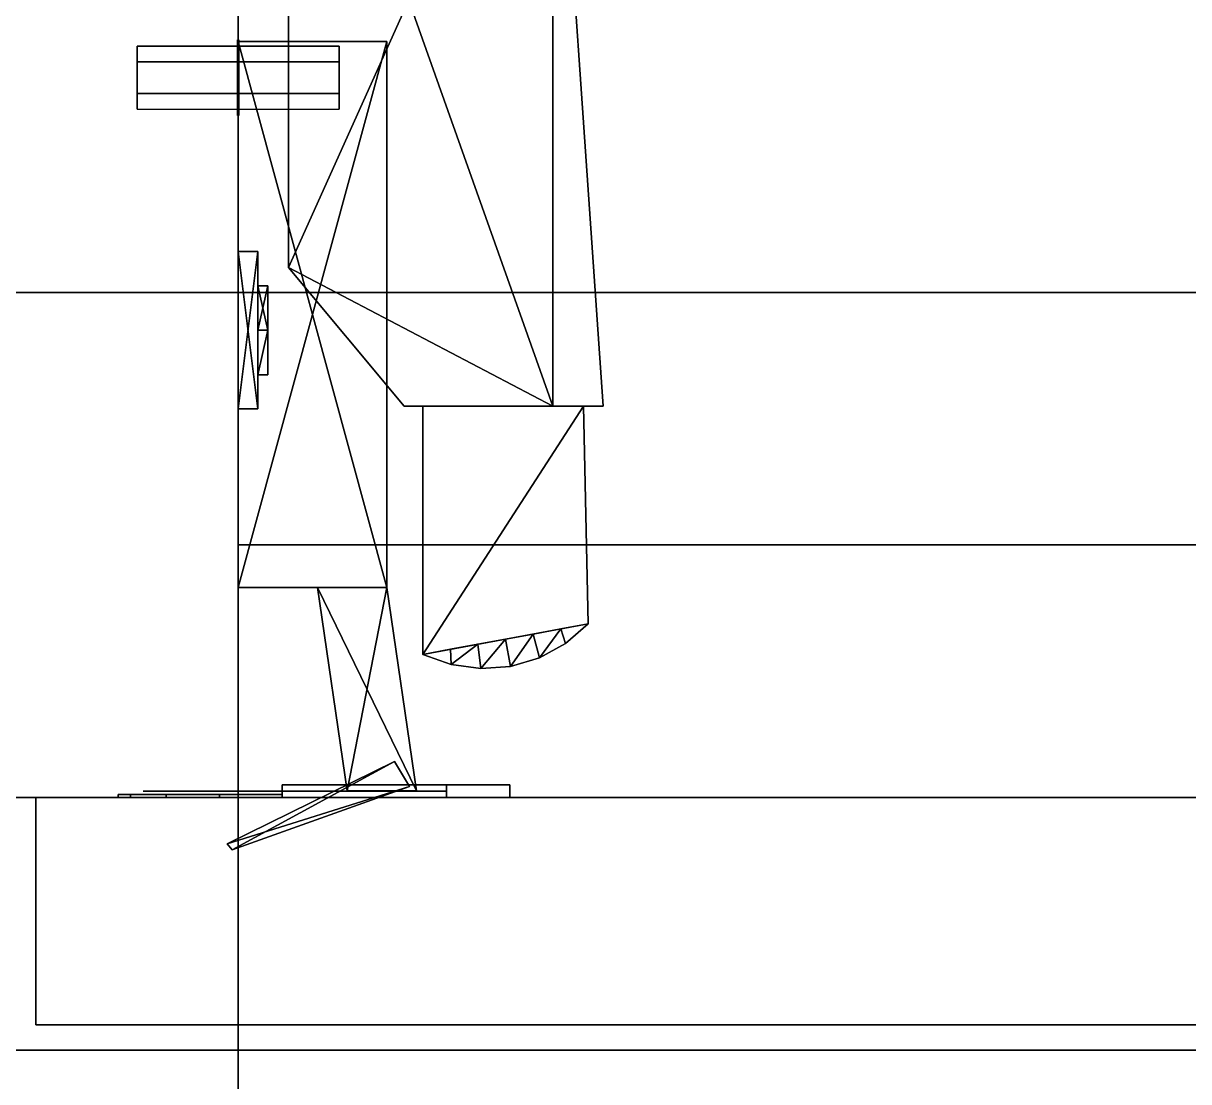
# Model space of a CAD drawing. Extents: x 0 to 3903, y -1756 to 0.
# Drawn here: x 1666 to 1758.2, y -540.5 to -456.7 of the extents above; entities that cross this region are included whole.
import ezdxf

# ---------------------------------------------------------------- set-up
doc = ezdxf.new("R2010")
doc.units = 0
for name, color, linetype in [('LAYER0', 7, 'CONTINUOUS'), ('LAYER1', 7, 'CONTINUOUS'), ('LAYER107', 7, 'CONTINUOUS'), ('LAYER111', 7, 'CONTINUOUS'), ('LAYER148', 35, 'CONTINUOUS'), ('LAYER151', 8, 'CONTINUOUS'), ('LAYER153', 8, 'CONTINUOUS'), ('LAYER186', 7, 'CONTINUOUS'), ('LAYER204', 7, 'CONTINUOUS'), ('LAYER205', 7, 'CONTINUOUS'), ('LAYER208', 7, 'CONTINUOUS'), ('LAYER209', 254, 'CONTINUOUS'), ('LAYER213', 7, 'CONTINUOUS'), ('LAYER214', 254, 'CONTINUOUS'), ('LAYER225', 253, 'CONTINUOUS'), ('LAYER226', 253, 'CONTINUOUS'), ('LAYER227', 28, 'CONTINUOUS'), ('LAYER228', 253, 'CONTINUOUS'), ('LAYER229', 253, 'CONTINUOUS'), ('LAYER230', 28, 'CONTINUOUS'), ('LAYER231', 8, 'CONTINUOUS'), ('LAYER89', 7, 'CONTINUOUS')]:
    doc.layers.add(name, color=color, linetype=linetype)

msp = doc.modelspace()

# ---------------------------------------------------------------- linework, layer by layer
at = {"layer": 'LAYER0', "invisible_edges": 1}
for points in [[(3902.994, -18.002), (0.0042, -1756.002), (0.0042, -18.002), (3902.994, -18.002)], [(0.0042, -1756.002), (3902.994, -18.002), (3902.994, -1756.002), (0.0042, -1756.002)], [(3902.994, -1756.002, 5), (0.0042, -18.002, 5), (0.0042, -1756.002, 5), (3902.994, -1756.002, 5)], [(0.0042, -18.002, 5), (3902.994, -1756.002, 5), (3902.994, -18.002, 5), (0.0042, -18.002, 5)]]:
    msp.add_3dface(points, dxfattribs=at)
at = {"layer": 'LAYER107', "invisible_edges": 1}
for points in [[(2387, -168, 205.5), (1683, -718, 205.5), (1683, -168, 205.5), (2387, -168, 205.5)], [(1683, -718, 205.5), (2387, -168, 205.5), (2387, -718, 205.5), (1683, -718, 205.5)], [(1683, -168, 223.5), (1683, -718, 205.5), (1683, -718, 223.5), (1683, -168, 223.5)], [(1683, -718, 205.5), (1683, -168, 223.5), (1683, -168, 205.5), (1683, -718, 205.5)], [(2387, -718, 223.5), (1683, -168, 223.5), (1683, -718, 223.5), (2387, -718, 223.5)], [(1683, -168, 223.5), (2387, -718, 223.5), (2387, -168, 223.5), (1683, -168, 223.5)]]:
    msp.add_3dface(points, dxfattribs=at)
at = {"layer": 'LAYER111', "invisible_edges": 1}
for points in [[(2387, -192.5999, 545), (1683, -697.9998, 545), (1683, -192.5999, 545), (2387, -192.5999, 545)], [(1683, -697.9998, 545), (2387, -192.5999, 545), (2387, -697.9998, 545), (1683, -697.9998, 545)], [(1683, -192.5999, 563), (1683, -697.9998, 545), (1683, -697.9998, 563), (1683, -192.5999, 563)], [(1683, -697.9998, 545), (1683, -192.5999, 563), (1683, -192.5999, 545), (1683, -697.9998, 545)], [(2387, -697.9998, 563), (1683, -192.5999, 563), (1683, -697.9998, 563), (2387, -697.9998, 563)], [(1683, -192.5999, 563), (2387, -697.9998, 563), (2387, -192.5999, 563), (1683, -192.5999, 563)]]:
    msp.add_3dface(points, dxfattribs=at)
at = {"layer": 'LAYER148'}
for points, invisible_edges in [([(870.0003, -232.001, 885), (2405, -168.001, 885), (2405, -738.001, 885), (870.0003, -232.001, 885)], 5), ([(2405, -168.001, 930), (870.0003, -232.001, 930), (2405, -738.001, 930), (2405, -168.001, 930)], 3), ([(870.0003, -232.001, 885), (2405, -738.001, 885), (870.0003, -692.001, 885), (870.0003, -232.001, 885)], 3), ([(2405, -738.001, 930), (870.0003, -232.001, 930), (870.0003, -692.001, 930), (2405, -738.001, 930)], 5)]:
    msp.add_3dface(points, dxfattribs=dict(at, invisible_edges=invisible_edges))
at = {"layer": 'LAYER151', "invisible_edges": 1}
for points in [[(3535, -168, 1605), (907.0002, -538, 1605), (907.0002, -168, 1605), (3535, -168, 1605)], [(907.0002, -538, 1605), (3535, -168, 1605), (3535, -538, 1605), (907.0002, -538, 1605)], [(3535, -538, 1623), (907.0002, -168, 1623), (907.0002, -538, 1623), (3535, -538, 1623)], [(907.0002, -168, 1623), (3535, -538, 1623), (3535, -168, 1623), (907.0002, -168, 1623)], [(3535, -538, 1623), (907.0002, -538, 1605), (3535, -538, 1605), (3535, -538, 1623)], [(907.0002, -538, 1605), (3535, -538, 1623), (907.0002, -538, 1623), (907.0002, -538, 1605)]]:
    msp.add_3dface(points, dxfattribs=at)
at = {"layer": 'LAYER153', "invisible_edges": 1}
for points in [[(3517, -478, 2487), (925.0002, -538, 2487), (925.0002, -478, 2487), (3517, -478, 2487)], [(925.0002, -538, 2487), (3517, -478, 2487), (3517, -538, 2487), (925.0002, -538, 2487)], [(925.0002, -478, 2505), (3517, -478, 2487), (925.0002, -478, 2487), (925.0002, -478, 2505)], [(3517, -478, 2487), (925.0002, -478, 2505), (3517, -478, 2505), (3517, -478, 2487)], [(3517, -538, 2505), (925.0002, -478, 2505), (925.0002, -538, 2505), (3517, -538, 2505)], [(925.0002, -478, 2505), (3517, -538, 2505), (3517, -478, 2505), (925.0002, -478, 2505)], [(3517, -538, 2505), (925.0002, -538, 2487), (3517, -538, 2487), (3517, -538, 2505)], [(925.0002, -538, 2487), (3517, -538, 2505), (925.0002, -538, 2505), (925.0002, -538, 2487)]]:
    msp.add_3dface(points, dxfattribs=at)
at = {"layer": 'LAYER186', "invisible_edges": 1}
for points in [[(1665, -168, 1623), (1683, -518, 1623), (1665, -518, 1623), (1665, -168, 1623)], [(1683, -518, 1623), (1665, -168, 1623), (1683, -168, 1623), (1683, -518, 1623)], [(1683, -168, 2487), (1665, -518, 2487), (1683, -518, 2487), (1683, -168, 2487)], [(1665, -518, 2487), (1683, -168, 2487), (1665, -168, 2487), (1665, -518, 2487)], [(1683, -168, 2487), (1683, -518, 1623), (1683, -168, 1623), (1683, -168, 2487)], [(1683, -518, 1623), (1683, -168, 2487), (1683, -518, 2487), (1683, -518, 1623)], [(1665, -518, 2487), (1683, -518, 1623), (1683, -518, 2487), (1665, -518, 2487)], [(1683, -518, 1623), (1665, -518, 2487), (1665, -518, 1623), (1683, -518, 1623)]]:
    msp.add_3dface(points, dxfattribs=at)
at = {"layer": 'LAYER204', "invisible_edges": 1}
for points in [[(2387, -168, 1624), (1683, -518, 1624), (1683, -168, 1624), (2387, -168, 1624)], [(1683, -518, 1624), (2387, -168, 1624), (2387, -518, 1624), (1683, -518, 1624)], [(1683, -168, 1642), (1683, -518, 1624), (1683, -518, 1642), (1683, -168, 1642)], [(1683, -518, 1624), (1683, -168, 1642), (1683, -168, 1624), (1683, -518, 1624)], [(2387, -518, 1642), (1683, -168, 1642), (1683, -518, 1642), (2387, -518, 1642)], [(1683, -168, 1642), (2387, -518, 1642), (2387, -168, 1642), (1683, -168, 1642)], [(2387, -518, 1642), (1683, -518, 1624), (2387, -518, 1624), (2387, -518, 1642)], [(1683, -518, 1624), (2387, -518, 1642), (1683, -518, 1642), (1683, -518, 1624)]]:
    msp.add_3dface(points, dxfattribs=at)
at = {"layer": 'LAYER205', "invisible_edges": 1}
for points in [[(1683, -168, 2486), (2387, -518, 2486), (2387, -168, 2486), (1683, -168, 2486)], [(2387, -518, 2486), (1683, -168, 2486), (1683, -518, 2486), (2387, -518, 2486)], [(1683, -168, 2486), (1683, -518, 2468), (1683, -518, 2486), (1683, -168, 2486)], [(1683, -518, 2468), (1683, -168, 2486), (1683, -168, 2468), (1683, -518, 2468)], [(1683, -518, 2468), (2387, -168, 2468), (2387, -518, 2468), (1683, -518, 2468)], [(2387, -168, 2468), (1683, -518, 2468), (1683, -168, 2468), (2387, -168, 2468)], [(1683, -518, 2468), (2387, -518, 2486), (1683, -518, 2486), (1683, -518, 2468)], [(2387, -518, 2486), (1683, -518, 2468), (2387, -518, 2468), (2387, -518, 2486)]]:
    msp.add_3dface(points, dxfattribs=at)
at = {"layer": 'LAYER208', "invisible_edges": 1}
for points in [[(2387, -192.5999, 1905.333), (1683, -497.9998, 1905.333), (1683, -192.5999, 1905.333), (2387, -192.5999, 1905.333)], [(1683, -497.9998, 1905.333), (2387, -192.5999, 1905.333), (2387, -497.9998, 1905.333), (1683, -497.9998, 1905.333)], [(1683, -192.5999, 1923.333), (1683, -497.9998, 1905.333), (1683, -497.9998, 1923.333), (1683, -192.5999, 1923.333)], [(1683, -497.9998, 1905.333), (1683, -192.5999, 1923.333), (1683, -192.5999, 1905.333), (1683, -497.9998, 1905.333)], [(2387, -497.9998, 1923.333), (1683, -192.5999, 1923.333), (1683, -497.9998, 1923.333), (2387, -497.9998, 1923.333)], [(1683, -192.5999, 1923.333), (2387, -497.9998, 1923.333), (2387, -192.5999, 1923.333), (1683, -192.5999, 1923.333)], [(2387, -497.9998, 1923.333), (1683, -497.9998, 1905.333), (2387, -497.9998, 1905.333), (2387, -497.9998, 1923.333)], [(1683, -497.9998, 1905.333), (2387, -497.9998, 1923.333), (1683, -497.9998, 1923.333), (1683, -497.9998, 1905.333)]]:
    msp.add_3dface(points, dxfattribs=at)
at = {"layer": 'LAYER209'}
for points in [[(1682.95, -458, 1902.833), (1682.95, -464, 1902.833), (1682.95, -462.5, 1905.431), (1682.95, -459.5, 1905.431)], [(1682.95, -458, 1902.833), (1682.95, -464, 1902.833), (1682.95, -462.5, 1900.235), (1682.95, -459.5, 1900.235)], [(1683.05, -458, 1902.833), (1683.05, -464, 1902.833), (1683.05, -462.5, 1905.431), (1683.05, -459.5, 1905.431)], [(1683.05, -458, 1902.833), (1683.05, -464, 1902.833), (1683.05, -462.5, 1900.235), (1683.05, -459.5, 1900.235)], [(1675, -463.5, 1902.833), (1675, -458.5, 1902.833), (1675, -459.75, 1904.998), (1675, -462.25, 1904.998)], [(1675, -463.5, 1902.833), (1675, -462.25, 1900.668), (1675, -459.75, 1900.668), (1675, -458.5, 1902.833)], [(1691, -463.5, 1902.833), (1691, -458.5, 1902.833), (1691, -459.75, 1904.998), (1691, -462.25, 1904.998)], [(1691, -463.5, 1902.833), (1691, -462.25, 1900.668), (1691, -459.75, 1900.668), (1691, -458.5, 1902.833)]]:
    msp.add_3dface(points, dxfattribs=at)
at = {"layer": 'LAYER213', "invisible_edges": 1}
for points in [[(2387, -192.5999, 2186.666), (1683, -497.9998, 2186.666), (1683, -192.5999, 2186.666), (2387, -192.5999, 2186.666)], [(1683, -497.9998, 2186.666), (2387, -192.5999, 2186.666), (2387, -497.9998, 2186.666), (1683, -497.9998, 2186.666)], [(1683, -192.5999, 2204.666), (1683, -497.9998, 2186.666), (1683, -497.9998, 2204.666), (1683, -192.5999, 2204.666)], [(1683, -497.9998, 2186.666), (1683, -192.5999, 2204.666), (1683, -192.5999, 2186.666), (1683, -497.9998, 2186.666)], [(2387, -497.9998, 2204.666), (1683, -192.5999, 2204.666), (1683, -497.9998, 2204.666), (2387, -497.9998, 2204.666)], [(1683, -192.5999, 2204.666), (2387, -497.9998, 2204.666), (2387, -192.5999, 2204.666), (1683, -192.5999, 2204.666)], [(2387, -497.9998, 2204.666), (1683, -497.9998, 2186.666), (2387, -497.9998, 2186.666), (2387, -497.9998, 2204.666)], [(1683, -497.9998, 2186.666), (2387, -497.9998, 2204.666), (1683, -497.9998, 2204.666), (1683, -497.9998, 2186.666)]]:
    msp.add_3dface(points, dxfattribs=at)
at = {"layer": 'LAYER214'}
for points in [[(1682.95, -458, 2184.166), (1682.95, -464, 2184.166), (1682.95, -462.5, 2186.764), (1682.95, -459.5, 2186.764)], [(1682.95, -458, 2184.166), (1682.95, -464, 2184.166), (1682.95, -462.5, 2181.568), (1682.95, -459.5, 2181.568)], [(1683.05, -458, 2184.166), (1683.05, -464, 2184.166), (1683.05, -462.5, 2186.764), (1683.05, -459.5, 2186.764)], [(1683.05, -458, 2184.166), (1683.05, -464, 2184.166), (1683.05, -462.5, 2181.568), (1683.05, -459.5, 2181.568)], [(1675, -463.5, 2184.166), (1675, -458.5, 2184.166), (1675, -459.75, 2186.331), (1675, -462.25, 2186.331)], [(1675, -463.5, 2184.166), (1675, -462.25, 2182.001), (1675, -459.75, 2182.001), (1675, -458.5, 2184.166)], [(1691, -463.5, 2184.166), (1691, -458.5, 2184.166), (1691, -459.75, 2186.331), (1691, -462.25, 2186.331)], [(1691, -463.5, 2184.166), (1691, -462.25, 2182.001), (1691, -459.75, 2182.001), (1691, -458.5, 2184.166)]]:
    msp.add_3dface(points, dxfattribs=at)
at = {"layer": 'LAYER225'}
for points in [[(1707.926, -487.011, 1734.8), (1707.926, -429.5056, 1734.8), (1687, -428.0422, 1734.8), (1707.926, -487.011, 1734.8)], [(1687, -476.0403, 1734.8), (1707.926, -487.011, 1734.8), (1687, -428.0422, 1734.8), (1687, -476.0403, 1734.8)], [(1687, -476.0403, 1734.8), (1687, -428.0422, 1734.8), (1687, -428.0422, 1717.2), (1687, -476.0403, 1734.8)], [(1687, -476.0403, 1717.2), (1687, -476.0403, 1734.8), (1687, -428.0422, 1717.2), (1687, -476.0403, 1717.2)], [(1687, -476.0403, 1717.2), (1687, -428.0422, 1717.2), (1707.926, -429.5056, 1717.2), (1687, -476.0403, 1717.2)], [(1707.926, -487.011, 1717.2), (1687, -476.0403, 1717.2), (1707.926, -429.5056, 1717.2), (1707.926, -487.011, 1717.2)], [(1707.926, -429.5056, 1718.6), (1711.9, -487.011, 1718.6), (1707.926, -487.011, 1718.6), (1707.926, -429.5056, 1718.6)], [(1707.926, -429.5056, 1733.4), (1707.926, -487.011, 1733.4), (1711.9, -487.011, 1733.4), (1707.926, -429.5056, 1733.4)], [(1707.926, -429.5056, 1718.6), (1707.926, -429.5056, 1733.4), (1711.9, -487.011, 1733.4), (1707.926, -429.5056, 1718.6)], [(1711.9, -487.011, 1718.6), (1707.926, -429.5056, 1718.6), (1711.9, -487.011, 1733.4), (1711.9, -487.011, 1718.6)], [(1707.926, -429.5056, 1718.6), (1707.926, -487.011, 1718.6), (1707.926, -487.011, 1717.2), (1707.926, -429.5056, 1718.6)], [(1707.926, -429.5056, 1717.2), (1707.926, -429.5056, 1718.6), (1707.926, -487.011, 1717.2), (1707.926, -429.5056, 1717.2)], [(1707.926, -487.011, 1734.8), (1707.926, -429.5056, 1733.4), (1707.926, -429.5056, 1734.8), (1707.926, -487.011, 1734.8)], [(1707.926, -487.011, 1733.4), (1707.926, -429.5056, 1733.4), (1707.926, -487.011, 1734.8), (1707.926, -487.011, 1733.4)], [(1687, -476.0403, 1734.8), (1696.142, -487.011, 1734.8), (1707.926, -487.011, 1734.8), (1687, -476.0403, 1734.8)], [(1696.142, -487.011, 1717.2), (1687, -476.0403, 1717.2), (1707.926, -487.011, 1717.2), (1696.142, -487.011, 1717.2)], [(1687, -476.0403, 1734.8), (1687, -476.0403, 1717.2), (1696.142, -487.011, 1717.2), (1687, -476.0403, 1734.8)], [(1696.142, -487.011, 1734.8), (1687, -476.0403, 1734.8), (1696.142, -487.011, 1717.2), (1696.142, -487.011, 1734.8)], [(1696.142, -487.011, 1734.8), (1707.926, -487.011, 1717.2), (1707.926, -487.011, 1734.8), (1696.142, -487.011, 1734.8)], [(1696.142, -487.011, 1717.2), (1707.926, -487.011, 1717.2), (1696.142, -487.011, 1734.8), (1696.142, -487.011, 1717.2)], [(1697.625, -506.666, 1732.7), (1710.725, -504.2454, 1732.7), (1710.334, -487.011, 1732.7), (1697.625, -506.666, 1732.7)], [(1697.625, -487.011, 1732.7), (1697.625, -506.666, 1732.7), (1710.334, -487.011, 1732.7), (1697.625, -487.011, 1732.7)], [(1697.625, -506.666, 1719.3), (1710.334, -487.011, 1719.3), (1710.725, -504.2454, 1719.3), (1697.625, -506.666, 1719.3)], [(1697.625, -487.011, 1719.3), (1710.334, -487.011, 1719.3), (1697.625, -506.666, 1719.3), (1697.625, -487.011, 1719.3)], [(1697.625, -506.666, 1732.7), (1697.625, -487.011, 1719.3), (1697.625, -506.666, 1719.3), (1697.625, -506.666, 1732.7)], [(1697.625, -487.011, 1732.7), (1697.625, -487.011, 1719.3), (1697.625, -506.666, 1732.7), (1697.625, -487.011, 1732.7)], [(1707.926, -487.011, 1733.4), (1711.9, -487.011, 1718.6), (1711.9, -487.011, 1733.4), (1707.926, -487.011, 1733.4)], [(1707.926, -487.011, 1718.6), (1711.9, -487.011, 1718.6), (1707.926, -487.011, 1733.4), (1707.926, -487.011, 1718.6)], [(1710.334, -487.011, 1732.7), (1710.725, -504.2454, 1732.7), (1710.725, -504.2454, 1719.3), (1710.334, -487.011, 1732.7)], [(1710.334, -487.011, 1719.3), (1710.334, -487.011, 1732.7), (1710.725, -504.2454, 1719.3), (1710.334, -487.011, 1719.3)], [(1710.725, -504.2454, 1732.7), (1708.542, -504.6487, 1732.7), (1708.93, -505.7974, 1732.7), (1710.725, -504.2454, 1732.7)], [(1710.725, -504.2454, 1719.3), (1708.93, -505.7974, 1719.3), (1708.542, -504.6487, 1719.3), (1710.725, -504.2454, 1719.3)], [(1710.725, -504.2454, 1732.7), (1708.93, -505.7974, 1732.7), (1708.93, -505.7974, 1719.3), (1710.725, -504.2454, 1732.7)], [(1710.725, -504.2454, 1719.3), (1710.725, -504.2454, 1732.7), (1708.93, -505.7974, 1719.3), (1710.725, -504.2454, 1719.3)], [(1704.175, -505.4556, 1732.7), (1701.992, -505.8591, 1732.7), (1702.208, -507.7944, 1732.7), (1704.175, -505.4556, 1732.7)], [(1704.175, -505.4556, 1719.3), (1702.208, -507.7944, 1719.3), (1701.992, -505.8591, 1719.3), (1704.175, -505.4556, 1719.3)], [(1704.573, -507.6125, 1732.7), (1704.175, -505.4556, 1732.7), (1702.208, -507.7944, 1732.7), (1704.573, -507.6125, 1732.7)], [(1704.573, -507.6125, 1719.3), (1702.208, -507.7944, 1719.3), (1704.175, -505.4556, 1719.3), (1704.573, -507.6125, 1719.3)], [(1706.358, -505.0522, 1732.7), (1704.175, -505.4556, 1732.7), (1704.573, -507.6125, 1732.7), (1706.358, -505.0522, 1732.7)], [(1706.358, -505.0522, 1719.3), (1704.573, -507.6125, 1719.3), (1704.175, -505.4556, 1719.3), (1706.358, -505.0522, 1719.3)], [(1706.848, -506.937, 1732.7), (1706.358, -505.0522, 1732.7), (1704.573, -507.6125, 1732.7), (1706.848, -506.937, 1732.7)], [(1706.848, -506.937, 1719.3), (1704.573, -507.6125, 1719.3), (1706.358, -505.0522, 1719.3), (1706.848, -506.937, 1719.3)], [(1708.542, -504.6487, 1732.7), (1706.358, -505.0522, 1732.7), (1706.848, -506.937, 1732.7), (1708.542, -504.6487, 1732.7)], [(1708.542, -504.6487, 1719.3), (1706.848, -506.937, 1719.3), (1706.358, -505.0522, 1719.3), (1708.542, -504.6487, 1719.3)], [(1708.93, -505.7974, 1732.7), (1708.542, -504.6487, 1732.7), (1706.848, -506.937, 1732.7), (1708.93, -505.7974, 1732.7)], [(1708.93, -505.7974, 1719.3), (1706.848, -506.937, 1719.3), (1708.542, -504.6487, 1719.3), (1708.93, -505.7974, 1719.3)], [(1699.856, -507.4741, 1732.7), (1699.808, -506.2625, 1732.7), (1697.625, -506.666, 1732.7), (1699.856, -507.4741, 1732.7)], [(1699.856, -507.4741, 1719.3), (1697.625, -506.666, 1719.3), (1699.808, -506.2625, 1719.3), (1699.856, -507.4741, 1719.3)], [(1701.992, -505.8591, 1732.7), (1699.808, -506.2625, 1732.7), (1699.856, -507.4741, 1732.7), (1701.992, -505.8591, 1732.7)], [(1701.992, -505.8591, 1719.3), (1699.856, -507.4741, 1719.3), (1699.808, -506.2625, 1719.3), (1701.992, -505.8591, 1719.3)], [(1702.208, -507.7944, 1732.7), (1701.992, -505.8591, 1732.7), (1699.856, -507.4741, 1732.7), (1702.208, -507.7944, 1732.7)], [(1702.208, -507.7944, 1719.3), (1699.856, -507.4741, 1719.3), (1701.992, -505.8591, 1719.3), (1702.208, -507.7944, 1719.3)], [(1708.93, -505.7974, 1732.7), (1706.848, -506.937, 1732.7), (1706.848, -506.937, 1719.3), (1708.93, -505.7974, 1732.7)], [(1708.93, -505.7974, 1719.3), (1708.93, -505.7974, 1732.7), (1706.848, -506.937, 1719.3), (1708.93, -505.7974, 1719.3)], [(1699.856, -507.4741, 1732.7), (1697.625, -506.666, 1732.7), (1697.625, -506.666, 1719.3), (1699.856, -507.4741, 1732.7)], [(1699.856, -507.4741, 1719.3), (1699.856, -507.4741, 1732.7), (1697.625, -506.666, 1719.3), (1699.856, -507.4741, 1719.3)], [(1706.848, -506.937, 1732.7), (1704.573, -507.6125, 1732.7), (1704.573, -507.6125, 1719.3), (1706.848, -506.937, 1732.7)], [(1706.848, -506.937, 1719.3), (1706.848, -506.937, 1732.7), (1704.573, -507.6125, 1719.3), (1706.848, -506.937, 1719.3)], [(1702.208, -507.7944, 1732.7), (1699.856, -507.4741, 1732.7), (1699.856, -507.4741, 1719.3), (1702.208, -507.7944, 1732.7)], [(1702.208, -507.7944, 1719.3), (1702.208, -507.7944, 1732.7), (1699.856, -507.4741, 1719.3), (1702.208, -507.7944, 1719.3)], [(1704.573, -507.6125, 1732.7), (1702.208, -507.7944, 1732.7), (1702.208, -507.7944, 1719.3), (1704.573, -507.6125, 1732.7)], [(1704.573, -507.6125, 1719.3), (1704.573, -507.6125, 1732.7), (1702.208, -507.7944, 1719.3), (1704.573, -507.6125, 1719.3)]]:
    msp.add_3dface(points, dxfattribs=at)
at = {"layer": 'LAYER226'}
for points in [[(1683, -458.1428, 1720), (1694.78, -501.3635, 1720), (1683, -501.3635, 1720), (1683, -458.1428, 1720)], [(1694.78, -458.1428, 1720), (1694.78, -501.3635, 1720), (1683, -458.1428, 1720), (1694.78, -458.1428, 1720)], [(1683, -458.1428, 1732), (1694.78, -458.1428, 1720), (1683, -458.1428, 1720), (1683, -458.1428, 1732)], [(1694.78, -458.1428, 1732), (1694.78, -458.1428, 1720), (1683, -458.1428, 1732), (1694.78, -458.1428, 1732)], [(1683, -501.3635, 1732), (1694.78, -458.1428, 1732), (1683, -458.1428, 1732), (1683, -501.3635, 1732)], [(1694.78, -501.3635, 1732), (1694.78, -458.1428, 1732), (1683, -501.3635, 1732), (1694.78, -501.3635, 1732)], [(1694.78, -458.1428, 1720), (1694.78, -501.3635, 1732), (1694.78, -501.3635, 1720), (1694.78, -458.1428, 1720)], [(1694.78, -458.1428, 1732), (1694.78, -501.3635, 1732), (1694.78, -458.1428, 1720), (1694.78, -458.1428, 1732)], [(1683, -474.7661, 1749), (1683, -487.2339, 1749), (1684.571, -487.2339, 1749), (1683, -474.7661, 1749)], [(1684.571, -474.7661, 1749), (1683, -474.7661, 1749), (1684.571, -487.2339, 1749), (1684.571, -474.7661, 1749)], [(1683, -474.7661, 1703), (1683, -474.7661, 1749), (1684.571, -474.7661, 1749), (1683, -474.7661, 1703)], [(1684.571, -474.7661, 1703), (1683, -474.7661, 1703), (1684.571, -474.7661, 1749), (1684.571, -474.7661, 1703)], [(1683, -487.2339, 1703), (1683, -474.7661, 1703), (1684.571, -474.7661, 1703), (1683, -487.2339, 1703)], [(1684.571, -487.2339, 1703), (1683, -487.2339, 1703), (1684.571, -474.7661, 1703), (1684.571, -487.2339, 1703)], [(1684.571, -474.7661, 1749), (1684.571, -487.2339, 1749), (1684.571, -487.2339, 1703), (1684.571, -474.7661, 1749)], [(1684.571, -474.7661, 1703), (1684.571, -474.7661, 1749), (1684.571, -487.2339, 1703), (1684.571, -474.7661, 1703)], [(1684.571, -481, 1737.757), (1685.356, -477.4736, 1742), (1685.356, -481, 1737.757), (1684.571, -481, 1737.757)], [(1684.571, -477.4736, 1742), (1685.356, -477.4736, 1742), (1684.571, -481, 1737.757), (1684.571, -477.4736, 1742)], [(1684.571, -477.4736, 1742), (1685.356, -481, 1746.243), (1685.356, -477.4736, 1742), (1684.571, -477.4736, 1742)], [(1684.571, -481, 1746.243), (1685.356, -481, 1746.243), (1684.571, -477.4736, 1742), (1684.571, -481, 1746.243)], [(1684.571, -481, 1737.757), (1684.571, -477.4736, 1742), (1684.571, -481, 1746.243), (1684.571, -481, 1737.757)], [(1684.571, -481, 1705.757), (1685.356, -477.4736, 1710), (1685.356, -481, 1705.757), (1684.571, -481, 1705.757)], [(1684.571, -477.4736, 1710), (1685.356, -477.4736, 1710), (1684.571, -481, 1705.757), (1684.571, -477.4736, 1710)], [(1684.571, -477.4736, 1710), (1685.356, -481, 1714.243), (1685.356, -477.4736, 1710), (1684.571, -477.4736, 1710)], [(1684.571, -481, 1714.243), (1685.356, -481, 1714.243), (1684.571, -477.4736, 1710), (1684.571, -481, 1714.243)], [(1684.571, -481, 1705.757), (1684.571, -477.4736, 1710), (1684.571, -481, 1714.243), (1684.571, -481, 1705.757)], [(1685.356, -484.5264, 1742), (1685.356, -477.4736, 1742), (1685.356, -481, 1746.243), (1685.356, -484.5264, 1742)], [(1685.356, -481, 1737.757), (1685.356, -477.4736, 1742), (1685.356, -484.5264, 1742), (1685.356, -481, 1737.757)], [(1685.356, -484.5264, 1710), (1685.356, -477.4736, 1710), (1685.356, -481, 1714.243), (1685.356, -484.5264, 1710)], [(1685.356, -481, 1705.757), (1685.356, -477.4736, 1710), (1685.356, -484.5264, 1710), (1685.356, -481, 1705.757)], [(1684.571, -484.5264, 1742), (1685.356, -481, 1737.757), (1685.356, -484.5264, 1742), (1684.571, -484.5264, 1742)], [(1684.571, -481, 1737.757), (1685.356, -481, 1737.757), (1684.571, -484.5264, 1742), (1684.571, -481, 1737.757)], [(1684.571, -484.5264, 1742), (1684.571, -481, 1737.757), (1684.571, -481, 1746.243), (1684.571, -484.5264, 1742)], [(1684.571, -484.5264, 1742), (1685.356, -481, 1746.243), (1684.571, -481, 1746.243), (1684.571, -484.5264, 1742)], [(1685.356, -484.5264, 1742), (1685.356, -481, 1746.243), (1684.571, -484.5264, 1742), (1685.356, -484.5264, 1742)], [(1684.571, -484.5264, 1710), (1685.356, -481, 1705.757), (1685.356, -484.5264, 1710), (1684.571, -484.5264, 1710)], [(1684.571, -481, 1705.757), (1685.356, -481, 1705.757), (1684.571, -484.5264, 1710), (1684.571, -481, 1705.757)], [(1684.571, -484.5264, 1710), (1684.571, -481, 1705.757), (1684.571, -481, 1714.243), (1684.571, -484.5264, 1710)], [(1684.571, -484.5264, 1710), (1685.356, -481, 1714.243), (1684.571, -481, 1714.243), (1684.571, -484.5264, 1710)], [(1685.356, -484.5264, 1710), (1685.356, -481, 1714.243), (1684.571, -484.5264, 1710), (1685.356, -484.5264, 1710)], [(1684.571, -487.2339, 1749), (1683, -487.2339, 1749), (1683, -487.2339, 1703), (1684.571, -487.2339, 1749)], [(1684.571, -487.2339, 1703), (1684.571, -487.2339, 1749), (1683, -487.2339, 1703), (1684.571, -487.2339, 1703)], [(1689.283, -501.3635, 1720), (1697.136, -517.4595, 1720), (1691.639, -517.4595, 1720), (1689.283, -501.3635, 1720)], [(1694.78, -501.3635, 1720), (1697.136, -517.4595, 1720), (1689.283, -501.3635, 1720), (1694.78, -501.3635, 1720)], [(1691.639, -517.4595, 1732), (1694.78, -501.3635, 1732), (1689.283, -501.3635, 1732), (1691.639, -517.4595, 1732)], [(1697.136, -517.4595, 1732), (1694.78, -501.3635, 1732), (1691.639, -517.4595, 1732), (1697.136, -517.4595, 1732)], [(1694.78, -501.3635, 1720), (1697.136, -517.4595, 1732), (1697.136, -517.4595, 1720), (1694.78, -501.3635, 1720)], [(1694.78, -501.3635, 1732), (1697.136, -517.4595, 1732), (1694.78, -501.3635, 1720), (1694.78, -501.3635, 1732)], [(1695.388, -515.1406, 1721), (1682.534, -522.1428, 1721), (1682.146, -521.6628, 1721), (1695.388, -515.1406, 1721)], [(1682.146, -521.6628, 1731), (1696.565, -517.1189, 1731), (1695.388, -515.1406, 1731), (1682.146, -521.6628, 1731)], [(1696.565, -517.1189, 1721), (1682.534, -522.1428, 1721), (1695.388, -515.1406, 1721), (1696.565, -517.1189, 1721)], [(1682.534, -522.1428, 1731), (1696.565, -517.1189, 1731), (1682.146, -521.6628, 1731), (1682.534, -522.1428, 1731)], [(1696.565, -517.1189, 1721), (1682.534, -522.1428, 1731), (1682.534, -522.1428, 1721), (1696.565, -517.1189, 1721)], [(1696.565, -517.1189, 1731), (1682.534, -522.1428, 1731), (1696.565, -517.1189, 1721), (1696.565, -517.1189, 1731)]]:
    msp.add_3dface(points, dxfattribs=at)
at = {"layer": 'LAYER227'}
for points, invisible_edges in [([(1675.5, -517.5, 1731.5), (1675.5, -517.5, 1720.5), (1682.5, -517.5, 1720.5), (1682.291, -517.5, 1731.317)], 4), ([(1682.291, -517.5, 1731.317), (1682.5, -517.5, 1720.5), (1686.5, -517.5, 1717), (1686.5, -517.5, 1735)], 5), ([(1704.5, -517, 1705), (1699.5, -517, 1717), (1686.5, -517, 1717), (1686.5, -517, 1705)], 1), ([(1704.5, -517, 1747), (1699.5, -517, 1735), (1686.5, -517, 1735), (1686.5, -517, 1747)], 1), ([(1686.5, -517.5, 1735), (1686.5, -517.5, 1717), (1699.5, -517.5, 1717), (1699.5, -517.5, 1735)], 1), ([(1704.5, -517, 1747), (1704.5, -517, 1705), (1699.5, -517, 1717), (1699.5, -517, 1735)], 10), ([(1674.49, -517.75, 1721.025), (1673.5, -517.75, 1726), (1675.5, -517.75, 1726), (1675.5, -517.75, 1720.5)], 10), ([(1673.5, -517.75, 1726), (1674.49, -517.75, 1730.975), (1675.5, -517.75, 1731.5), (1675.5, -517.75, 1726)], 10), ([(1677.308, -517.75, 1716.808), (1674.49, -517.75, 1721.025), (1675.5, -517.75, 1720.5), (1679, -517.75, 1720.5)], 10), ([(1674.49, -517.75, 1730.975), (1677.308, -517.75, 1735.192), (1679, -517.75, 1731.5), (1675.5, -517.75, 1731.5)], 10), ([(1681.525, -517.75, 1713.99), (1677.308, -517.75, 1716.808), (1679, -517.75, 1720.5), (1682.5, -517.75, 1720.5)], 10), ([(1677.308, -517.75, 1735.192), (1681.525, -517.75, 1738.01), (1682.5, -517.75, 1731.5), (1679, -517.75, 1731.5)], 10), ([(1686.5, -517.75, 1713), (1681.525, -517.75, 1713.99), (1682.5, -517.75, 1720.5), (1686.5, -517.75, 1717)], 2), ([(1681.525, -517.75, 1738.01), (1686.5, -517.75, 1739), (1686.5, -517.75, 1735), (1682.5, -517.75, 1731.5)], 8)]:
    msp.add_3dface(points, dxfattribs=dict(at, invisible_edges=invisible_edges))
for points in [[(1704.5, -517, 1705), (1686.5, -517, 1705), (1686.5, -517, 1705), (1704.5, -517, 1705)], [(1704.5, -517, 1747), (1686.5, -517, 1747), (1686.5, -517, 1747), (1704.5, -517, 1747)], [(1699.5, -517, 1717), (1699.5, -518, 1717), (1686.5, -518, 1717), (1686.5, -517, 1717)], [(1686.5, -517, 1717), (1686.5, -518, 1717), (1686.5, -518, 1705), (1686.5, -517, 1705)], [(1686.5, -517, 1705), (1686.5, -518, 1705), (1704.5, -518, 1705), (1704.5, -517, 1705)], [(1699.5, -517, 1735), (1699.5, -518, 1735), (1686.5, -518, 1735), (1686.5, -517, 1735)], [(1686.5, -517, 1735), (1686.5, -518, 1735), (1686.5, -518, 1747), (1686.5, -517, 1747)], [(1686.5, -517, 1747), (1686.5, -518, 1747), (1704.5, -518, 1747), (1704.5, -517, 1747)], [(1699.5, -517, 1717), (1699.5, -518, 1717), (1699.5, -518, 1735), (1699.5, -517, 1735)], [(1704.5, -517, 1747), (1704.5, -518, 1747), (1704.5, -517, 1747)], [(1704.5, -518, 1705), (1704.5, -518, 1747), (1704.5, -517, 1747), (1704.5, -517, 1705)], [(1686.5, -518, 1717), (1686.5, -518, 1705), (1686.5, -518, 1717)], [(1686.5, -518, 1735), (1686.5, -518, 1747), (1686.5, -518, 1735)], [(1704.5, -518, 1705), (1686.5, -518, 1705), (1686.5, -518, 1747), (1704.5, -518, 1747)], [(1699.5, -518, 1717), (1699.5, -518, 1735), (1699.5, -518, 1717)]]:
    msp.add_3dface(points, dxfattribs=at)
at = {"layer": 'LAYER228'}
for points in [[(1707.926, -487.011, 2392.8), (1707.926, -429.5056, 2392.8), (1687, -428.0422, 2392.8), (1707.926, -487.011, 2392.8)], [(1687, -476.0403, 2392.8), (1707.926, -487.011, 2392.8), (1687, -428.0422, 2392.8), (1687, -476.0403, 2392.8)], [(1687, -476.0403, 2392.8), (1687, -428.0422, 2392.8), (1687, -428.0422, 2375.2), (1687, -476.0403, 2392.8)], [(1687, -476.0403, 2375.2), (1687, -476.0403, 2392.8), (1687, -428.0422, 2375.2), (1687, -476.0403, 2375.2)], [(1687, -476.0403, 2375.2), (1687, -428.0422, 2375.2), (1707.926, -429.5056, 2375.2), (1687, -476.0403, 2375.2)], [(1707.926, -487.011, 2375.2), (1687, -476.0403, 2375.2), (1707.926, -429.5056, 2375.2), (1707.926, -487.011, 2375.2)], [(1707.926, -429.5056, 2376.6), (1711.9, -487.011, 2376.6), (1707.926, -487.011, 2376.6), (1707.926, -429.5056, 2376.6)], [(1707.926, -429.5056, 2391.4), (1707.926, -487.011, 2391.4), (1711.9, -487.011, 2391.4), (1707.926, -429.5056, 2391.4)], [(1707.926, -429.5056, 2376.6), (1707.926, -429.5056, 2391.4), (1711.9, -487.011, 2391.4), (1707.926, -429.5056, 2376.6)], [(1711.9, -487.011, 2376.6), (1707.926, -429.5056, 2376.6), (1711.9, -487.011, 2391.4), (1711.9, -487.011, 2376.6)], [(1707.926, -429.5056, 2376.6), (1707.926, -487.011, 2376.6), (1707.926, -487.011, 2375.2), (1707.926, -429.5056, 2376.6)], [(1707.926, -429.5056, 2375.2), (1707.926, -429.5056, 2376.6), (1707.926, -487.011, 2375.2), (1707.926, -429.5056, 2375.2)], [(1707.926, -487.011, 2392.8), (1707.926, -429.5056, 2391.4), (1707.926, -429.5056, 2392.8), (1707.926, -487.011, 2392.8)], [(1707.926, -487.011, 2391.4), (1707.926, -429.5056, 2391.4), (1707.926, -487.011, 2392.8), (1707.926, -487.011, 2391.4)], [(1687, -476.0403, 2392.8), (1696.142, -487.011, 2392.8), (1707.926, -487.011, 2392.8), (1687, -476.0403, 2392.8)], [(1696.142, -487.011, 2375.2), (1687, -476.0403, 2375.2), (1707.926, -487.011, 2375.2), (1696.142, -487.011, 2375.2)], [(1687, -476.0403, 2392.8), (1687, -476.0403, 2375.2), (1696.142, -487.011, 2375.2), (1687, -476.0403, 2392.8)], [(1696.142, -487.011, 2392.8), (1687, -476.0403, 2392.8), (1696.142, -487.011, 2375.2), (1696.142, -487.011, 2392.8)], [(1696.142, -487.011, 2392.8), (1707.926, -487.011, 2375.2), (1707.926, -487.011, 2392.8), (1696.142, -487.011, 2392.8)], [(1696.142, -487.011, 2375.2), (1707.926, -487.011, 2375.2), (1696.142, -487.011, 2392.8), (1696.142, -487.011, 2375.2)], [(1697.625, -506.666, 2390.7), (1710.725, -504.2454, 2390.7), (1710.334, -487.011, 2390.7), (1697.625, -506.666, 2390.7)], [(1697.625, -487.011, 2390.7), (1697.625, -506.666, 2390.7), (1710.334, -487.011, 2390.7), (1697.625, -487.011, 2390.7)], [(1697.625, -506.666, 2377.3), (1710.334, -487.011, 2377.3), (1710.725, -504.2454, 2377.3), (1697.625, -506.666, 2377.3)], [(1697.625, -487.011, 2377.3), (1710.334, -487.011, 2377.3), (1697.625, -506.666, 2377.3), (1697.625, -487.011, 2377.3)], [(1697.625, -506.666, 2390.7), (1697.625, -487.011, 2377.3), (1697.625, -506.666, 2377.3), (1697.625, -506.666, 2390.7)], [(1697.625, -487.011, 2390.7), (1697.625, -487.011, 2377.3), (1697.625, -506.666, 2390.7), (1697.625, -487.011, 2390.7)], [(1707.926, -487.011, 2391.4), (1711.9, -487.011, 2376.6), (1711.9, -487.011, 2391.4), (1707.926, -487.011, 2391.4)], [(1707.926, -487.011, 2376.6), (1711.9, -487.011, 2376.6), (1707.926, -487.011, 2391.4), (1707.926, -487.011, 2376.6)], [(1710.334, -487.011, 2390.7), (1710.725, -504.2454, 2390.7), (1710.725, -504.2454, 2377.3), (1710.334, -487.011, 2390.7)], [(1710.334, -487.011, 2377.3), (1710.334, -487.011, 2390.7), (1710.725, -504.2454, 2377.3), (1710.334, -487.011, 2377.3)], [(1710.725, -504.2454, 2390.7), (1708.542, -504.6487, 2390.7), (1708.93, -505.7974, 2390.7), (1710.725, -504.2454, 2390.7)], [(1710.725, -504.2454, 2377.3), (1708.93, -505.7974, 2377.3), (1708.542, -504.6487, 2377.3), (1710.725, -504.2454, 2377.3)], [(1710.725, -504.2454, 2390.7), (1708.93, -505.7974, 2390.7), (1708.93, -505.7974, 2377.3), (1710.725, -504.2454, 2390.7)], [(1710.725, -504.2454, 2377.3), (1710.725, -504.2454, 2390.7), (1708.93, -505.7974, 2377.3), (1710.725, -504.2454, 2377.3)], [(1704.175, -505.4556, 2390.7), (1701.992, -505.8591, 2390.7), (1702.208, -507.7944, 2390.7), (1704.175, -505.4556, 2390.7)], [(1704.175, -505.4556, 2377.3), (1702.208, -507.7944, 2377.3), (1701.992, -505.8591, 2377.3), (1704.175, -505.4556, 2377.3)], [(1704.573, -507.6125, 2390.7), (1704.175, -505.4556, 2390.7), (1702.208, -507.7944, 2390.7), (1704.573, -507.6125, 2390.7)], [(1704.573, -507.6125, 2377.3), (1702.208, -507.7944, 2377.3), (1704.175, -505.4556, 2377.3), (1704.573, -507.6125, 2377.3)], [(1706.358, -505.0522, 2390.7), (1704.175, -505.4556, 2390.7), (1704.573, -507.6125, 2390.7), (1706.358, -505.0522, 2390.7)], [(1706.358, -505.0522, 2377.3), (1704.573, -507.6125, 2377.3), (1704.175, -505.4556, 2377.3), (1706.358, -505.0522, 2377.3)], [(1706.848, -506.937, 2390.7), (1706.358, -505.0522, 2390.7), (1704.573, -507.6125, 2390.7), (1706.848, -506.937, 2390.7)], [(1706.848, -506.937, 2377.3), (1704.573, -507.6125, 2377.3), (1706.358, -505.0522, 2377.3), (1706.848, -506.937, 2377.3)], [(1708.542, -504.6487, 2390.7), (1706.358, -505.0522, 2390.7), (1706.848, -506.937, 2390.7), (1708.542, -504.6487, 2390.7)], [(1708.542, -504.6487, 2377.3), (1706.848, -506.937, 2377.3), (1706.358, -505.0522, 2377.3), (1708.542, -504.6487, 2377.3)], [(1708.93, -505.7974, 2390.7), (1708.542, -504.6487, 2390.7), (1706.848, -506.937, 2390.7), (1708.93, -505.7974, 2390.7)], [(1708.93, -505.7974, 2377.3), (1706.848, -506.937, 2377.3), (1708.542, -504.6487, 2377.3), (1708.93, -505.7974, 2377.3)], [(1699.856, -507.4741, 2390.7), (1699.808, -506.2625, 2390.7), (1697.625, -506.666, 2390.7), (1699.856, -507.4741, 2390.7)], [(1699.856, -507.4741, 2377.3), (1697.625, -506.666, 2377.3), (1699.808, -506.2625, 2377.3), (1699.856, -507.4741, 2377.3)], [(1701.992, -505.8591, 2390.7), (1699.808, -506.2625, 2390.7), (1699.856, -507.4741, 2390.7), (1701.992, -505.8591, 2390.7)], [(1701.992, -505.8591, 2377.3), (1699.856, -507.4741, 2377.3), (1699.808, -506.2625, 2377.3), (1701.992, -505.8591, 2377.3)], [(1702.208, -507.7944, 2390.7), (1701.992, -505.8591, 2390.7), (1699.856, -507.4741, 2390.7), (1702.208, -507.7944, 2390.7)], [(1702.208, -507.7944, 2377.3), (1699.856, -507.4741, 2377.3), (1701.992, -505.8591, 2377.3), (1702.208, -507.7944, 2377.3)], [(1708.93, -505.7974, 2390.7), (1706.848, -506.937, 2390.7), (1706.848, -506.937, 2377.3), (1708.93, -505.7974, 2390.7)], [(1708.93, -505.7974, 2377.3), (1708.93, -505.7974, 2390.7), (1706.848, -506.937, 2377.3), (1708.93, -505.7974, 2377.3)], [(1699.856, -507.4741, 2390.7), (1697.625, -506.666, 2390.7), (1697.625, -506.666, 2377.3), (1699.856, -507.4741, 2390.7)], [(1699.856, -507.4741, 2377.3), (1699.856, -507.4741, 2390.7), (1697.625, -506.666, 2377.3), (1699.856, -507.4741, 2377.3)], [(1706.848, -506.937, 2390.7), (1704.573, -507.6125, 2390.7), (1704.573, -507.6125, 2377.3), (1706.848, -506.937, 2390.7)], [(1706.848, -506.937, 2377.3), (1706.848, -506.937, 2390.7), (1704.573, -507.6125, 2377.3), (1706.848, -506.937, 2377.3)], [(1702.208, -507.7944, 2390.7), (1699.856, -507.4741, 2390.7), (1699.856, -507.4741, 2377.3), (1702.208, -507.7944, 2390.7)], [(1702.208, -507.7944, 2377.3), (1702.208, -507.7944, 2390.7), (1699.856, -507.4741, 2377.3), (1702.208, -507.7944, 2377.3)], [(1704.573, -507.6125, 2390.7), (1702.208, -507.7944, 2390.7), (1702.208, -507.7944, 2377.3), (1704.573, -507.6125, 2390.7)], [(1704.573, -507.6125, 2377.3), (1704.573, -507.6125, 2390.7), (1702.208, -507.7944, 2377.3), (1704.573, -507.6125, 2377.3)]]:
    msp.add_3dface(points, dxfattribs=at)
at = {"layer": 'LAYER229'}
for points in [[(1683, -458.1428, 2378), (1694.78, -501.3635, 2378), (1683, -501.3635, 2378), (1683, -458.1428, 2378)], [(1694.78, -458.1428, 2378), (1694.78, -501.3635, 2378), (1683, -458.1428, 2378), (1694.78, -458.1428, 2378)], [(1683, -458.1428, 2390), (1694.78, -458.1428, 2378), (1683, -458.1428, 2378), (1683, -458.1428, 2390)], [(1694.78, -458.1428, 2390), (1694.78, -458.1428, 2378), (1683, -458.1428, 2390), (1694.78, -458.1428, 2390)], [(1683, -501.3635, 2390), (1694.78, -458.1428, 2390), (1683, -458.1428, 2390), (1683, -501.3635, 2390)], [(1694.78, -501.3635, 2390), (1694.78, -458.1428, 2390), (1683, -501.3635, 2390), (1694.78, -501.3635, 2390)], [(1694.78, -458.1428, 2378), (1694.78, -501.3635, 2390), (1694.78, -501.3635, 2378), (1694.78, -458.1428, 2378)], [(1694.78, -458.1428, 2390), (1694.78, -501.3635, 2390), (1694.78, -458.1428, 2378), (1694.78, -458.1428, 2390)], [(1683, -474.7661, 2407), (1683, -487.2339, 2407), (1684.571, -487.2339, 2407), (1683, -474.7661, 2407)], [(1684.571, -474.7661, 2407), (1683, -474.7661, 2407), (1684.571, -487.2339, 2407), (1684.571, -474.7661, 2407)], [(1683, -474.7661, 2361), (1683, -474.7661, 2407), (1684.571, -474.7661, 2407), (1683, -474.7661, 2361)], [(1684.571, -474.7661, 2361), (1683, -474.7661, 2361), (1684.571, -474.7661, 2407), (1684.571, -474.7661, 2361)], [(1683, -487.2339, 2361), (1683, -474.7661, 2361), (1684.571, -474.7661, 2361), (1683, -487.2339, 2361)], [(1684.571, -487.2339, 2361), (1683, -487.2339, 2361), (1684.571, -474.7661, 2361), (1684.571, -487.2339, 2361)], [(1684.571, -474.7661, 2407), (1684.571, -487.2339, 2407), (1684.571, -487.2339, 2361), (1684.571, -474.7661, 2407)], [(1684.571, -474.7661, 2361), (1684.571, -474.7661, 2407), (1684.571, -487.2339, 2361), (1684.571, -474.7661, 2361)], [(1684.571, -481, 2395.757), (1685.356, -477.4736, 2400), (1685.356, -481, 2395.757), (1684.571, -481, 2395.757)], [(1684.571, -477.4736, 2400), (1685.356, -477.4736, 2400), (1684.571, -481, 2395.757), (1684.571, -477.4736, 2400)], [(1684.571, -477.4736, 2400), (1685.356, -481, 2404.243), (1685.356, -477.4736, 2400), (1684.571, -477.4736, 2400)], [(1684.571, -481, 2404.243), (1685.356, -481, 2404.243), (1684.571, -477.4736, 2400), (1684.571, -481, 2404.243)], [(1684.571, -481, 2395.757), (1684.571, -477.4736, 2400), (1684.571, -481, 2404.243), (1684.571, -481, 2395.757)], [(1684.571, -481, 2363.757), (1685.356, -477.4736, 2368), (1685.356, -481, 2363.757), (1684.571, -481, 2363.757)], [(1684.571, -477.4736, 2368), (1685.356, -477.4736, 2368), (1684.571, -481, 2363.757), (1684.571, -477.4736, 2368)], [(1684.571, -477.4736, 2368), (1685.356, -481, 2372.243), (1685.356, -477.4736, 2368), (1684.571, -477.4736, 2368)], [(1684.571, -481, 2372.243), (1685.356, -481, 2372.243), (1684.571, -477.4736, 2368), (1684.571, -481, 2372.243)], [(1684.571, -481, 2363.757), (1684.571, -477.4736, 2368), (1684.571, -481, 2372.243), (1684.571, -481, 2363.757)], [(1685.356, -484.5264, 2400), (1685.356, -477.4736, 2400), (1685.356, -481, 2404.243), (1685.356, -484.5264, 2400)], [(1685.356, -481, 2395.757), (1685.356, -477.4736, 2400), (1685.356, -484.5264, 2400), (1685.356, -481, 2395.757)], [(1685.356, -484.5264, 2368), (1685.356, -477.4736, 2368), (1685.356, -481, 2372.243), (1685.356, -484.5264, 2368)], [(1685.356, -481, 2363.757), (1685.356, -477.4736, 2368), (1685.356, -484.5264, 2368), (1685.356, -481, 2363.757)], [(1684.571, -484.5264, 2400), (1685.356, -481, 2395.757), (1685.356, -484.5264, 2400), (1684.571, -484.5264, 2400)], [(1684.571, -481, 2395.757), (1685.356, -481, 2395.757), (1684.571, -484.5264, 2400), (1684.571, -481, 2395.757)], [(1684.571, -484.5264, 2400), (1684.571, -481, 2395.757), (1684.571, -481, 2404.243), (1684.571, -484.5264, 2400)], [(1684.571, -484.5264, 2400), (1685.356, -481, 2404.243), (1684.571, -481, 2404.243), (1684.571, -484.5264, 2400)], [(1685.356, -484.5264, 2400), (1685.356, -481, 2404.243), (1684.571, -484.5264, 2400), (1685.356, -484.5264, 2400)], [(1684.571, -484.5264, 2368), (1685.356, -481, 2363.757), (1685.356, -484.5264, 2368), (1684.571, -484.5264, 2368)], [(1684.571, -481, 2363.757), (1685.356, -481, 2363.757), (1684.571, -484.5264, 2368), (1684.571, -481, 2363.757)], [(1684.571, -484.5264, 2368), (1684.571, -481, 2363.757), (1684.571, -481, 2372.243), (1684.571, -484.5264, 2368)], [(1684.571, -484.5264, 2368), (1685.356, -481, 2372.243), (1684.571, -481, 2372.243), (1684.571, -484.5264, 2368)], [(1685.356, -484.5264, 2368), (1685.356, -481, 2372.243), (1684.571, -484.5264, 2368), (1685.356, -484.5264, 2368)], [(1684.571, -487.2339, 2407), (1683, -487.2339, 2407), (1683, -487.2339, 2361), (1684.571, -487.2339, 2407)], [(1684.571, -487.2339, 2361), (1684.571, -487.2339, 2407), (1683, -487.2339, 2361), (1684.571, -487.2339, 2361)], [(1689.283, -501.3635, 2378), (1697.136, -517.4595, 2378), (1691.639, -517.4595, 2378), (1689.283, -501.3635, 2378)], [(1694.78, -501.3635, 2378), (1697.136, -517.4595, 2378), (1689.283, -501.3635, 2378), (1694.78, -501.3635, 2378)], [(1691.639, -517.4595, 2390), (1694.78, -501.3635, 2390), (1689.283, -501.3635, 2390), (1691.639, -517.4595, 2390)], [(1697.136, -517.4595, 2390), (1694.78, -501.3635, 2390), (1691.639, -517.4595, 2390), (1697.136, -517.4595, 2390)], [(1694.78, -501.3635, 2378), (1697.136, -517.4595, 2390), (1697.136, -517.4595, 2378), (1694.78, -501.3635, 2378)], [(1694.78, -501.3635, 2390), (1697.136, -517.4595, 2390), (1694.78, -501.3635, 2378), (1694.78, -501.3635, 2390)], [(1695.388, -515.1406, 2379), (1682.534, -522.1428, 2379), (1682.146, -521.6628, 2379), (1695.388, -515.1406, 2379)], [(1682.146, -521.6628, 2389), (1696.565, -517.1189, 2389), (1695.388, -515.1406, 2389), (1682.146, -521.6628, 2389)], [(1696.565, -517.1189, 2379), (1682.534, -522.1428, 2379), (1695.388, -515.1406, 2379), (1696.565, -517.1189, 2379)], [(1682.534, -522.1428, 2389), (1696.565, -517.1189, 2389), (1682.146, -521.6628, 2389), (1682.534, -522.1428, 2389)], [(1696.565, -517.1189, 2379), (1682.534, -522.1428, 2389), (1682.534, -522.1428, 2379), (1696.565, -517.1189, 2379)], [(1696.565, -517.1189, 2389), (1682.534, -522.1428, 2389), (1696.565, -517.1189, 2379), (1696.565, -517.1189, 2389)]]:
    msp.add_3dface(points, dxfattribs=at)
at = {"layer": 'LAYER230'}
for points, invisible_edges in [([(1675.5, -517.5, 2389.5), (1675.5, -517.5, 2378.5), (1682.5, -517.5, 2378.5), (1682.291, -517.5, 2389.317)], 4), ([(1682.291, -517.5, 2389.317), (1682.5, -517.5, 2378.5), (1686.5, -517.5, 2375), (1686.5, -517.5, 2393)], 5), ([(1704.5, -517, 2363), (1699.5, -517, 2375), (1686.5, -517, 2375), (1686.5, -517, 2363)], 1), ([(1704.5, -517, 2405), (1699.5, -517, 2393), (1686.5, -517, 2393), (1686.5, -517, 2405)], 1), ([(1686.5, -517.5, 2393), (1686.5, -517.5, 2375), (1699.5, -517.5, 2375), (1699.5, -517.5, 2393)], 1), ([(1704.5, -517, 2405), (1704.5, -517, 2363), (1699.5, -517, 2375), (1699.5, -517, 2393)], 10), ([(1674.49, -517.75, 2379.025), (1673.5, -517.75, 2384), (1675.5, -517.75, 2384), (1675.5, -517.75, 2378.5)], 10), ([(1673.5, -517.75, 2384), (1674.49, -517.75, 2388.975), (1675.5, -517.75, 2389.5), (1675.5, -517.75, 2384)], 10), ([(1677.308, -517.75, 2374.808), (1674.49, -517.75, 2379.025), (1675.5, -517.75, 2378.5), (1679, -517.75, 2378.5)], 10), ([(1674.49, -517.75, 2388.975), (1677.308, -517.75, 2393.192), (1679, -517.75, 2389.5), (1675.5, -517.75, 2389.5)], 10), ([(1681.525, -517.75, 2371.99), (1677.308, -517.75, 2374.808), (1679, -517.75, 2378.5), (1682.5, -517.75, 2378.5)], 10), ([(1677.308, -517.75, 2393.192), (1681.525, -517.75, 2396.01), (1682.5, -517.75, 2389.5), (1679, -517.75, 2389.5)], 10), ([(1686.5, -517.75, 2371), (1681.525, -517.75, 2371.99), (1682.5, -517.75, 2378.5), (1686.5, -517.75, 2375)], 2), ([(1681.525, -517.75, 2396.01), (1686.5, -517.75, 2397), (1686.5, -517.75, 2393), (1682.5, -517.75, 2389.5)], 8)]:
    msp.add_3dface(points, dxfattribs=dict(at, invisible_edges=invisible_edges))
for points in [[(1704.5, -517, 2363), (1686.5, -517, 2363), (1686.5, -517, 2363), (1704.5, -517, 2363)], [(1704.5, -517, 2405), (1686.5, -517, 2405), (1686.5, -517, 2405), (1704.5, -517, 2405)], [(1699.5, -517, 2375), (1699.5, -518, 2375), (1686.5, -518, 2375), (1686.5, -517, 2375)], [(1686.5, -517, 2375), (1686.5, -518, 2375), (1686.5, -518, 2363), (1686.5, -517, 2363)], [(1686.5, -517, 2363), (1686.5, -518, 2363), (1704.5, -518, 2363), (1704.5, -517, 2363)], [(1699.5, -517, 2393), (1699.5, -518, 2393), (1686.5, -518, 2393), (1686.5, -517, 2393)], [(1686.5, -517, 2393), (1686.5, -518, 2393), (1686.5, -518, 2405), (1686.5, -517, 2405)], [(1686.5, -517, 2405), (1686.5, -518, 2405), (1704.5, -518, 2405), (1704.5, -517, 2405)], [(1699.5, -517, 2375), (1699.5, -518, 2375), (1699.5, -518, 2393), (1699.5, -517, 2393)], [(1704.5, -517, 2405), (1704.5, -518, 2405), (1704.5, -517, 2405)], [(1704.5, -518, 2363), (1704.5, -518, 2405), (1704.5, -517, 2405), (1704.5, -517, 2363)], [(1686.5, -518, 2375), (1686.5, -518, 2363), (1686.5, -518, 2375)], [(1686.5, -518, 2393), (1686.5, -518, 2405), (1686.5, -518, 2393)], [(1704.5, -518, 2363), (1686.5, -518, 2363), (1686.5, -518, 2405), (1704.5, -518, 2405)], [(1699.5, -518, 2375), (1699.5, -518, 2393), (1699.5, -518, 2375)]]:
    msp.add_3dface(points, dxfattribs=at)
at = {"layer": 'LAYER231', "invisible_edges": 1}
for points in [[(2033.5, -518, 1626), (1667, -518, 2484), (2033.5, -518, 2484), (2033.5, -518, 1626)], [(1667, -518, 2484), (2033.5, -518, 1626), (1667, -518, 1626), (1667, -518, 2484)], [(2033.5, -518, 1626), (1667, -536, 1626), (1667, -518, 1626), (2033.5, -518, 1626)], [(1667, -536, 1626), (2033.5, -518, 1626), (2033.5, -536, 1626), (1667, -536, 1626)], [(1667, -536, 1626), (1667, -518, 2484), (1667, -518, 1626), (1667, -536, 1626)], [(1667, -518, 2484), (1667, -536, 1626), (1667, -536, 2484), (1667, -518, 2484)], [(2033.5, -536, 2484), (1667, -518, 2484), (1667, -536, 2484), (2033.5, -536, 2484)], [(1667, -518, 2484), (2033.5, -536, 2484), (2033.5, -518, 2484), (1667, -518, 2484)], [(1667, -536, 1626), (2033.5, -536, 2484), (1667, -536, 2484), (1667, -536, 1626)], [(2033.5, -536, 2484), (1667, -536, 1626), (2033.5, -536, 1626), (2033.5, -536, 2484)]]:
    msp.add_3dface(points, dxfattribs=at)
at = {"layer": 'LAYER89', "invisible_edges": 1}
for points in [[(1665, -168, 204.5), (1683, -718, 204.5), (1665, -718, 204.5), (1665, -168, 204.5)], [(1683, -718, 204.5), (1665, -168, 204.5), (1683, -168, 204.5), (1683, -718, 204.5)], [(1683, -168, 884.5), (1665, -718, 884.5), (1683, -718, 884.5), (1683, -168, 884.5)], [(1665, -718, 884.5), (1683, -168, 884.5), (1665, -168, 884.5), (1665, -718, 884.5)], [(1683, -168, 884.5), (1683, -718, 204.5), (1683, -168, 204.5), (1683, -168, 884.5)], [(1683, -718, 204.5), (1683, -168, 884.5), (1683, -718, 884.5), (1683, -718, 204.5)]]:
    msp.add_3dface(points, dxfattribs=at)

# ---------------------------------------------------------------- meshes
at = {"layer": 'LAYER1'}
mesh = msp.add_polymesh((5, 2), dxfattribs=at)
for k, corner in enumerate([(150.0001, -168.0002, 2955), (150.0001, -1606, 2955), (3752.999, -168.0002, 2955), (150.0001, -168.0002, 2955), (3752.999, -1606, 2955), (3752.999, -168.0002, 2955), (150, -1606, 2955), (3752.999, -1606, 2955), (0, -1756, 2955), (3902.999, -1756, 2955)]):
    mesh.set_mesh_vertex(divmod(k, 2), corner)
at = {"layer": 'LAYER209'}
mesh = msp.add_polymesh((2, 6), dxfattribs=dict(at, n_close=True))
for k, corner in enumerate([(1683.05, -464, 1902.833), (1683.05, -462.5, 1905.431), (1683.05, -459.5, 1905.431), (1683.05, -458, 1902.833), (1683.05, -459.5, 1900.235), (1683.05, -462.5, 1900.235), (1682.95, -464, 1902.833), (1682.95, -462.5, 1905.431), (1682.95, -459.5, 1905.431), (1682.95, -458, 1902.833), (1682.95, -459.5, 1900.235), (1682.95, -462.5, 1900.235)]):
    mesh.set_mesh_vertex(divmod(k, 6), corner)
mesh = msp.add_polymesh((2, 6), dxfattribs=dict(at, n_close=True))
for k, corner in enumerate([(1691, -463.5, 1902.833), (1691, -462.25, 1904.998), (1691, -459.75, 1904.998), (1691, -458.5, 1902.833), (1691, -459.75, 1900.668), (1691, -462.25, 1900.668), (1675, -463.5, 1902.833), (1675, -462.25, 1904.998), (1675, -459.75, 1904.998), (1675, -458.5, 1902.833), (1675, -459.75, 1900.668), (1675, -462.25, 1900.668)]):
    mesh.set_mesh_vertex(divmod(k, 6), corner)
at = {"layer": 'LAYER214'}
mesh = msp.add_polymesh((2, 6), dxfattribs=dict(at, n_close=True))
for k, corner in enumerate([(1683.05, -464, 2184.166), (1683.05, -462.5, 2186.764), (1683.05, -459.5, 2186.764), (1683.05, -458, 2184.166), (1683.05, -459.5, 2181.568), (1683.05, -462.5, 2181.568), (1682.95, -464, 2184.166), (1682.95, -462.5, 2186.764), (1682.95, -459.5, 2186.764), (1682.95, -458, 2184.166), (1682.95, -459.5, 2181.568), (1682.95, -462.5, 2181.568)]):
    mesh.set_mesh_vertex(divmod(k, 6), corner)
mesh = msp.add_polymesh((2, 6), dxfattribs=dict(at, n_close=True))
for k, corner in enumerate([(1691, -463.5, 2184.166), (1691, -462.25, 2186.331), (1691, -459.75, 2186.331), (1691, -458.5, 2184.166), (1691, -459.75, 2182.001), (1691, -462.25, 2182.001), (1675, -463.5, 2184.166), (1675, -462.25, 2186.331), (1675, -459.75, 2186.331), (1675, -458.5, 2184.166), (1675, -459.75, 2182.001), (1675, -462.25, 2182.001)]):
    mesh.set_mesh_vertex(divmod(k, 6), corner)
at = {"layer": 'LAYER227'}
mesh = msp.add_polymesh((2, 9), dxfattribs=at)
for k, corner in enumerate([(1686.5, -517.75, 1713), (1681.525, -517.75, 1713.99), (1677.308, -517.75, 1716.808), (1674.49, -517.75, 1721.025), (1673.5, -517.75, 1726), (1674.49, -517.75, 1730.975), (1677.308, -517.75, 1735.192), (1681.525, -517.75, 1738.01), (1686.5, -517.75, 1739), (1686.5, -518, 1713), (1681.525, -518, 1713.99), (1677.308, -518, 1716.808), (1674.49, -518, 1721.025), (1673.5, -518, 1726), (1674.49, -518, 1730.975), (1677.308, -518, 1735.192), (1681.525, -518, 1738.01), (1686.5, -518, 1739)]):
    mesh.set_mesh_vertex(divmod(k, 9), corner)
at = {"layer": 'LAYER230'}
mesh = msp.add_polymesh((2, 9), dxfattribs=at)
for k, corner in enumerate([(1686.5, -517.75, 2371), (1681.525, -517.75, 2371.99), (1677.308, -517.75, 2374.808), (1674.49, -517.75, 2379.025), (1673.5, -517.75, 2384), (1674.49, -517.75, 2388.975), (1677.308, -517.75, 2393.192), (1681.525, -517.75, 2396.01), (1686.5, -517.75, 2397), (1686.5, -518, 2371), (1681.525, -518, 2371.99), (1677.308, -518, 2374.808), (1674.49, -518, 2379.025), (1673.5, -518, 2384), (1674.49, -518, 2388.975), (1677.308, -518, 2393.192), (1681.525, -518, 2396.01), (1686.5, -518, 2397)]):
    mesh.set_mesh_vertex(divmod(k, 9), corner)

doc.saveas('drawing.dxf')
